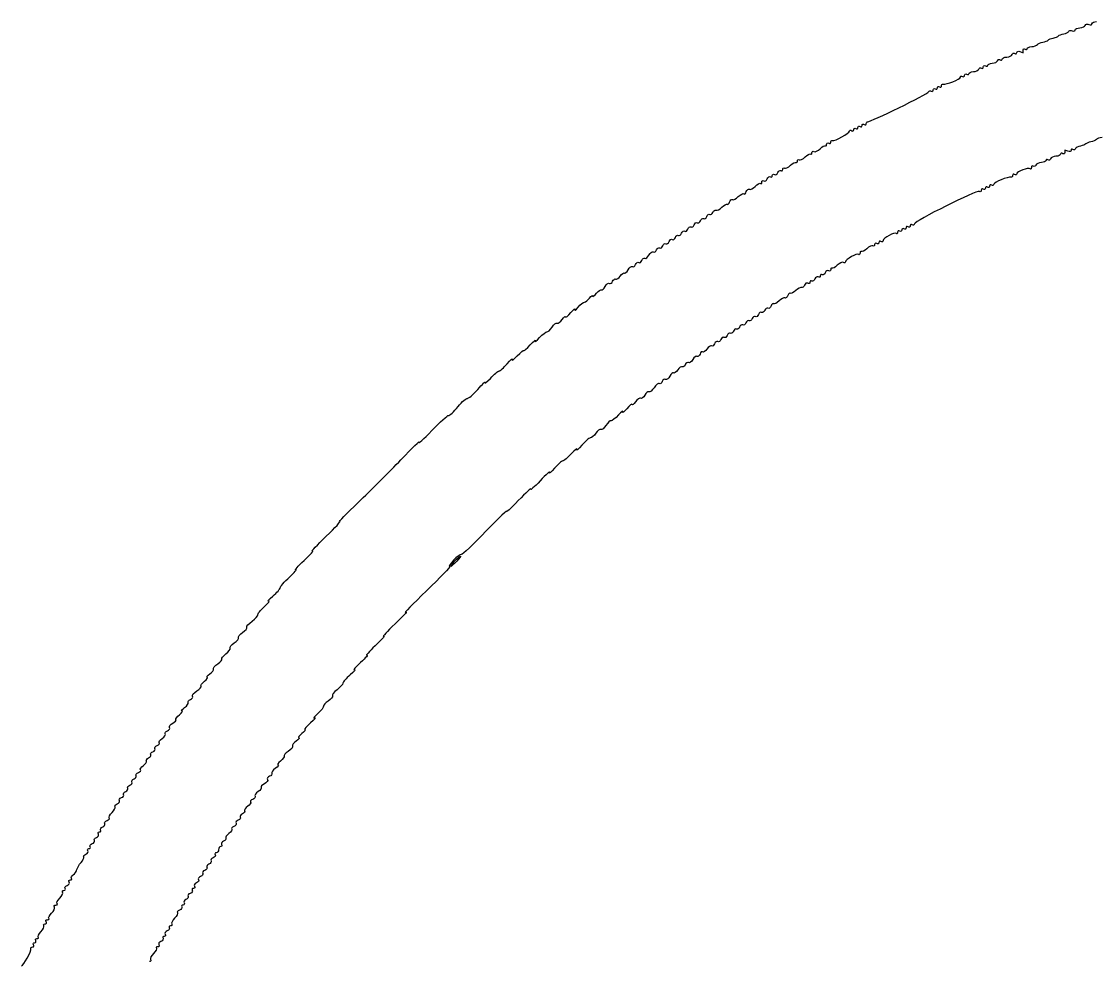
# Model space of a CAD drawing. Extents: x 13 to 550, y 14 to 551.
# Drawn here: x 43.9 to 189.1, y 407.7 to 534.5 of the extents above; entities that cross this region are included whole.
import ezdxf

# ---------------------------------------------------------------- set-up
doc = ezdxf.new("R2010")
doc.units = 0
doc.layers.get('0').update_dxf_attribs({"linetype": 'CONTINUOUS'})

msp = doc.modelspace()

# ---------------------------------------------------------------- linework, layer by layer
at = {"color": 7}
for p, q in [((178.787778, 530.397616), (179.211111, 530.235166)), ((179.211111, 530.235166), (179.211111, 530.56424)), ((185.278889, 516.929051), (184.855556, 517.091501)), ((184.855556, 517.091501), (184.855556, 516.762427)), ((102.446667, 461.574444), (102.446667, 461.574444))]:
    msp.add_line(p, q, dxfattribs=at)
for points in [[(188.524444, 534.156415), (188.524444, 534.295212), (188.808315, 534.430156), (189.155265, 534.45629)], [(184.714444, 532.790852), (185.024889, 532.843878), (185.318843, 532.995494), (185.367679, 533.127777)], [(185.367679, 533.127777), (185.416512, 533.26006), (185.638762, 533.298338), (185.861568, 533.212839)], [(185.861568, 533.212839), (186.084371, 533.127342), (186.266667, 533.170951), (186.266667, 533.309748)], [(186.266667, 533.309748), (186.266667, 533.448545), (186.550537, 533.58349), (186.897487, 533.609623)], [(186.897487, 533.609623), (187.244437, 533.635757), (187.570144, 533.782651), (187.621277, 533.93605)], [(187.621277, 533.93605), (187.67241, 534.089449), (187.89654, 534.145005), (188.119345, 534.059505)], [(188.119345, 534.059505), (188.342149, 533.974009), (188.524444, 534.017618), (188.524444, 534.156415)], [(181.161272, 531.339752), (181.252851, 531.463944), (181.581778, 531.61), (181.892222, 531.664319)], [(181.892222, 531.664319), (182.202667, 531.718639), (182.520167, 531.845639), (182.597778, 531.946541)], [(182.597778, 531.946541), (182.675389, 532.047444), (182.992889, 532.174444), (183.303333, 532.228764)], [(183.303333, 532.228764), (183.613778, 532.283083), (183.931278, 532.410083), (184.008889, 532.510986)], [(184.008889, 532.510986), (184.0865, 532.611889), (184.404, 532.737828), (184.714444, 532.790852)], [(177.019709, 529.658512), (177.366659, 529.684646), (177.695008, 529.839465), (177.749369, 530.002552)], [(177.749369, 530.002552), (177.803731, 530.165637), (177.964363, 530.227286), (178.106327, 530.139546)], [(178.106327, 530.139546), (178.24829, 530.051809), (178.364444, 530.110531), (178.364444, 530.270043)], [(178.364444, 530.270043), (178.364444, 530.429555), (178.554944, 530.486961), (178.787778, 530.397616)], [(179.211111, 530.56424), (179.211111, 530.745229), (179.338111, 530.814822), (179.493333, 530.718889)], [(179.493333, 530.718889), (179.648556, 530.622956), (179.775556, 530.651934), (179.775556, 530.783286)], [(179.775556, 530.783286), (179.775556, 530.914638), (180.049878, 531.04277), (180.385161, 531.068026)], [(180.385161, 531.068026), (180.720447, 531.093285), (181.069697, 531.215558), (181.161272, 531.339752)], [(173.848889, 528.32), (173.848889, 528.493544), (173.975889, 528.557044), (174.131111, 528.461111)], [(174.131111, 528.461111), (174.286333, 528.365178), (174.413333, 528.394157), (174.413333, 528.525509)], [(174.413333, 528.525509), (174.413333, 528.65686), (174.697204, 528.785712), (175.044154, 528.811846)], [(175.044154, 528.811846), (175.391104, 528.837979), (175.719452, 528.992798), (175.773814, 529.155886)], [(175.773814, 529.155886), (175.828175, 529.318971), (175.988808, 529.380619), (176.130771, 529.292879)], [(176.130771, 529.292879), (176.272735, 529.205142), (176.388889, 529.240823), (176.388889, 529.372175)], [(176.388889, 529.372175), (176.388889, 529.503527), (176.672759, 529.632378), (177.019709, 529.658512)], [(170.744444, 526.947432), (170.744444, 527.099776), (170.871444, 527.145933), (171.026667, 527.05)], [(171.026667, 527.05), (171.181889, 526.954067), (171.308889, 527.017567), (171.308889, 527.191111)], [(171.308889, 527.191111), (171.308889, 527.364655), (171.435889, 527.428155), (171.591111, 527.332222)], [(171.591111, 527.332222), (171.746333, 527.236289), (171.873333, 527.265268), (171.873333, 527.39662)], [(171.873333, 527.39662), (171.873333, 527.527972), (172.157204, 527.656823), (172.504154, 527.682957)], [(172.504154, 527.682957), (172.851104, 527.70909), (173.179452, 527.863909), (173.233814, 528.026997)], [(173.233814, 528.026997), (173.288175, 528.190082), (173.448808, 528.25173), (173.590771, 528.16399)], [(173.590771, 528.16399), (173.732735, 528.076253), (173.848889, 528.146456), (173.848889, 528.32)], [(167.64, 525.497778), (167.64, 525.671322), (167.767, 525.734822), (167.922222, 525.638889)], [(167.922222, 525.638889), (168.077444, 525.542956), (168.204444, 525.59896), (168.204444, 525.763343)], [(168.204444, 525.763343), (168.204444, 525.927726), (168.299694, 526.03619), (168.416111, 526.004369)], [(168.416111, 526.004369), (168.821537, 525.893561), (170.744444, 526.672409), (170.744444, 526.947432)], [(158.256111, 520.929791), (158.574517, 520.850916), (166.355412, 524.679139), (166.46466, 524.968419)], [(166.46466, 524.968419), (166.516725, 525.106279), (166.675475, 525.147286), (166.817438, 525.059546)], [(166.817438, 525.059546), (166.959401, 524.971809), (167.075556, 525.042011), (167.075556, 525.215556)], [(167.075556, 525.215556), (167.075556, 525.3891), (167.202556, 525.4526), (167.357778, 525.356667)], [(167.357778, 525.356667), (167.513, 525.260734), (167.64, 525.324234), (167.64, 525.497778)], [(155.786667, 519.651945), (155.786667, 519.781031), (155.913667, 519.808155), (156.068889, 519.712222)], [(156.068889, 519.712222), (156.224111, 519.616289), (156.351111, 519.679789), (156.351111, 519.853333)], [(156.351111, 519.853333), (156.351111, 520.026877), (156.478111, 520.090377), (156.633333, 519.994444)], [(156.633333, 519.994444), (156.788556, 519.898511), (156.915556, 519.962011), (156.915556, 520.135556)], [(156.915556, 520.135556), (156.915556, 520.3091), (157.042556, 520.3726), (157.197778, 520.276667)], [(157.197778, 520.276667), (157.353, 520.180734), (157.48, 520.244234), (157.48, 520.417778)], [(157.48, 520.417778), (157.48, 520.591322), (157.607, 520.654822), (157.762222, 520.558889)], [(157.762222, 520.558889), (157.917444, 520.462956), (158.044444, 520.51896), (158.044444, 520.683343)], [(158.044444, 520.683343), (158.044444, 520.847726), (158.139694, 520.958628), (158.256111, 520.929791)], [(153.246667, 518.143343), (153.246667, 518.307726), (153.348789, 518.410472), (153.473604, 518.371667)], [(153.473604, 518.371667), (153.798278, 518.270724), (155.786667, 519.371298), (155.786667, 519.651945)], [(189.114283, 518.526914), (189.022705, 518.402722), (188.693778, 518.256667), (188.383333, 518.202347)], [(189.890394, 518.798641), (189.555109, 518.773382), (189.205859, 518.651109), (189.114283, 518.526914)], [(150.706667, 516.718508), (150.706667, 516.908762), (150.829035, 516.988795), (150.978596, 516.896361)], [(150.978596, 516.896361), (151.128154, 516.803928), (151.498571, 516.976349), (151.801743, 517.27952)], [(151.801743, 517.27952), (152.104914, 517.582692), (152.427045, 517.756656), (152.517594, 517.666111)], [(152.517594, 517.666111), (152.608139, 517.575566), (152.682222, 517.657136), (152.682222, 517.847397)], [(152.682222, 517.847397), (152.682222, 518.037651), (152.809222, 518.114822), (152.964444, 518.018889)], [(152.964444, 518.018889), (153.119667, 517.922956), (153.246667, 517.97896), (153.246667, 518.143343)], [(185.702222, 517.056624), (185.702222, 516.897112), (185.511722, 516.839705), (185.278889, 516.929051)], [(185.96034, 517.187121), (185.818376, 517.274858), (185.702222, 517.216136), (185.702222, 517.056624)], [(186.313118, 517.285724), (186.261053, 517.143752), (186.102303, 517.099381), (185.96034, 517.187121)], [(186.972222, 517.64026), (186.661778, 517.587233), (186.365182, 517.427693), (186.313118, 517.285724)], [(187.677778, 517.920125), (187.600167, 517.819222), (187.282667, 517.693283), (186.972222, 517.64026)], [(188.383333, 518.202347), (188.072889, 518.148028), (187.755389, 518.021028), (187.677778, 517.920125)], [(147.811662, 515.048319), (148.129089, 515.344049), (148.465822, 515.508991), (148.559957, 515.414858)], [(148.559957, 515.414858), (148.654093, 515.320723), (148.731111, 515.399364), (148.731111, 515.589619)], [(148.731111, 515.589619), (148.731111, 515.779873), (148.838878, 515.868931), (148.970594, 515.787527)], [(148.970594, 515.787527), (149.102307, 515.706123), (149.469788, 515.881479), (149.787218, 516.177208)], [(149.787218, 516.177208), (150.104644, 516.472938), (150.441378, 516.63788), (150.535513, 516.543747)], [(150.535513, 516.543747), (150.629648, 516.449612), (150.706667, 516.528253), (150.706667, 516.718508)], [(182.315556, 515.696714), (182.315556, 515.565362), (182.031685, 515.43651), (181.684735, 515.410377)], [(182.573673, 515.77601), (182.43171, 515.863747), (182.315556, 515.828066), (182.315556, 515.696714)], [(182.930631, 515.913003), (182.876269, 515.749918), (182.715637, 515.68827), (182.573673, 515.77601)], [(183.660291, 516.257043), (183.313341, 516.23091), (182.984992, 516.076091), (182.930631, 515.913003)], [(184.291111, 516.54338), (184.291111, 516.412028), (184.007241, 516.283177), (183.660291, 516.257043)], [(184.573333, 516.607778), (184.418111, 516.703711), (184.291111, 516.674732), (184.291111, 516.54338)], [(184.855556, 516.762427), (184.855556, 516.581438), (184.728556, 516.511845), (184.573333, 516.607778)], [(145.628659, 513.784322), (145.784979, 513.687715), (145.988786, 513.806477), (146.081567, 514.048268)], [(146.081567, 514.048268), (146.174344, 514.29005), (146.36395, 514.417604), (146.502905, 514.331723)], [(146.502905, 514.331723), (146.641862, 514.245843), (146.755556, 514.317567), (146.755556, 514.491111)], [(146.755556, 514.491111), (146.755556, 514.664655), (146.863322, 514.740042), (146.995038, 514.658638)], [(146.995038, 514.658638), (147.126751, 514.577234), (147.494233, 514.75259), (147.811662, 515.048319)], [(180.174897, 514.562141), (179.938824, 514.798211), (178.364444, 514.207108), (178.364444, 513.882403)], [(180.34, 514.742952), (180.34, 514.552698), (180.265702, 514.471333), (180.174897, 514.562141)], [(180.598118, 514.929343), (180.456154, 515.01708), (180.34, 514.933209), (180.34, 514.742952)], [(180.955075, 515.066336), (180.900713, 514.903252), (180.740081, 514.841603), (180.598118, 514.929343)], [(181.684735, 515.410377), (181.337785, 515.384243), (181.009437, 515.229424), (180.955075, 515.066336)], [(143.052854, 512.19952), (143.356025, 512.502692), (143.678156, 512.676656), (143.768705, 512.586111)], [(143.768705, 512.586111), (143.85925, 512.495566), (143.933333, 512.577136), (143.933333, 512.767397)], [(143.933333, 512.767397), (143.933333, 512.957651), (144.061231, 513.034266), (144.217548, 512.937656)], [(144.217548, 512.937656), (144.373868, 512.841048), (144.577675, 512.95981), (144.670455, 513.201601)], [(144.670455, 513.201601), (144.763233, 513.443384), (144.952839, 513.570937), (145.091793, 513.485057)], [(145.091793, 513.485057), (145.230751, 513.399176), (145.344444, 513.4709), (145.344444, 513.644444)], [(145.344444, 513.644444), (145.344444, 513.817989), (145.472342, 513.880933), (145.628659, 513.784322)], [(177.588333, 513.420075), (177.182907, 513.530884), (175.26, 512.752035), (175.26, 512.477012)], [(177.8, 513.661101), (177.8, 513.496718), (177.70475, 513.388254), (177.588333, 513.420075)], [(178.082222, 513.785556), (177.927, 513.881489), (177.8, 513.825484), (177.8, 513.661101)], [(178.364444, 513.882403), (178.364444, 513.733203), (178.237444, 513.689623), (178.082222, 513.785556)], [(140.756107, 510.814986), (141.073533, 511.110715), (141.407278, 511.278649), (141.497758, 511.188166)], [(141.497758, 511.188166), (141.588239, 511.097685), (141.742067, 511.231605), (141.839597, 511.485763)], [(141.839597, 511.485763), (141.937125, 511.739921), (142.125982, 511.880465), (142.259279, 511.798085)], [(142.259279, 511.798085), (142.392575, 511.715704), (142.749682, 511.896349), (143.052854, 512.19952)], [(173.320702, 511.505369), (172.987312, 511.711417), (164.535556, 507.504847), (164.535556, 507.132867)], [(173.566667, 511.668889), (173.566667, 511.495345), (173.455982, 511.421761), (173.320702, 511.505369)], [(173.848889, 511.81), (173.693667, 511.905933), (173.566667, 511.842433), (173.566667, 511.668889)], [(174.131111, 511.951111), (174.131111, 511.777567), (174.004111, 511.714067), (173.848889, 511.81)], [(174.413333, 512.092222), (174.258111, 512.188155), (174.131111, 512.124655), (174.131111, 511.951111)], [(174.695556, 512.233333), (174.695556, 512.059789), (174.568556, 511.996289), (174.413333, 512.092222)], [(174.977778, 512.374444), (174.822556, 512.470377), (174.695556, 512.406877), (174.695556, 512.233333)], [(175.26, 512.477012), (175.26, 512.324669), (175.133, 512.278511), (174.977778, 512.374444)], [(138.537298, 509.377298), (138.84047, 509.68047), (139.159612, 509.857426), (139.246506, 509.770532)], [(139.246506, 509.770532), (139.333399, 509.683639), (139.484289, 509.820494), (139.581819, 510.074652)], [(139.581819, 510.074652), (139.679347, 510.32881), (139.853605, 510.47838), (139.969054, 510.407028)], [(139.969054, 510.407028), (140.084505, 510.335677), (140.438677, 510.519257), (140.756107, 510.814986)], [(136.486011, 508.121601), (136.578789, 508.363384), (136.769289, 508.490384), (136.909344, 508.403823)], [(136.909344, 508.403823), (137.049397, 508.317266), (137.239897, 508.444266), (137.332678, 508.686046)], [(137.332678, 508.686046), (137.425455, 508.927828), (137.610427, 509.058243), (137.743723, 508.975862)], [(137.743723, 508.975862), (137.877019, 508.893482), (138.234126, 509.074126), (138.537298, 509.377298)], [(133.946011, 506.428268), (134.038789, 506.67005), (134.229289, 506.79705), (134.369344, 506.71049)], [(134.369344, 506.71049), (134.509397, 506.623932), (134.699897, 506.750932), (134.792678, 506.992712)], [(134.792678, 506.992712), (134.885455, 507.234495), (135.075955, 507.361495), (135.216011, 507.274934)], [(135.216011, 507.274934), (135.356064, 507.188377), (135.546564, 507.315377), (135.639344, 507.557157)], [(135.639344, 507.557157), (135.732122, 507.798939), (135.922622, 507.925939), (136.062678, 507.839379)], [(136.062678, 507.839379), (136.20273, 507.752821), (136.39323, 507.879821), (136.486011, 508.121601)], [(163.688889, 506.73), (163.533667, 506.825933), (163.406667, 506.762433), (163.406667, 506.588889)], [(163.971111, 506.871111), (163.971111, 506.697567), (163.844111, 506.634067), (163.688889, 506.73)], [(164.253333, 507.012222), (164.098111, 507.108155), (163.971111, 507.044655), (163.971111, 506.871111)], [(164.535556, 507.132867), (164.535556, 506.97058), (164.408556, 506.916289), (164.253333, 507.012222)], [(131.829344, 505.017157), (131.969397, 504.930599), (132.159897, 505.057599), (132.252678, 505.299379)], [(132.252678, 505.299379), (132.345455, 505.541161), (132.535955, 505.668161), (132.676011, 505.581601)], [(132.676011, 505.581601), (132.816064, 505.495044), (133.006564, 505.622044), (133.099344, 505.863823)], [(133.099344, 505.863823), (133.192122, 506.105606), (133.382622, 506.232606), (133.522678, 506.146046)], [(133.522678, 506.146046), (133.66273, 506.059488), (133.85323, 506.186488), (133.946011, 506.428268)], [(162.100887, 505.82504), (161.861528, 506.064399), (160.302222, 505.237883), (160.302222, 504.871651)], [(162.277778, 505.994063), (162.277778, 505.803809), (162.198177, 505.72775), (162.100887, 505.82504)], [(162.56, 506.165556), (162.404778, 506.261489), (162.277778, 506.184323), (162.277778, 505.994063)], [(162.842222, 506.306667), (162.842222, 506.133123), (162.715222, 506.069623), (162.56, 506.165556)], [(163.124444, 506.447778), (162.969222, 506.543711), (162.842222, 506.480211), (162.842222, 506.306667)], [(163.406667, 506.588889), (163.406667, 506.415345), (163.279667, 506.351845), (163.124444, 506.447778)], [(129.712678, 503.606046), (129.805455, 503.847828), (129.995955, 503.974828), (130.136011, 503.888268)], [(130.136011, 503.888268), (130.276064, 503.80171), (130.466564, 503.92871), (130.559344, 504.17049)], [(130.559344, 504.17049), (130.652122, 504.412273), (130.842622, 504.539273), (130.982678, 504.452712)], [(130.982678, 504.452712), (131.12273, 504.366155), (131.31323, 504.493155), (131.406011, 504.734934)], [(131.406011, 504.734934), (131.498789, 504.976717), (131.689289, 505.103717), (131.829344, 505.017157)], [(158.933851, 504.163584), (158.802138, 504.244988), (158.434656, 504.069632), (158.117227, 503.773903)], [(159.173333, 504.331111), (159.173333, 504.157567), (159.065567, 504.08218), (158.933851, 504.163584)], [(159.455556, 504.472222), (159.300333, 504.568155), (159.173333, 504.504655), (159.173333, 504.331111)], [(159.737778, 504.613333), (159.737778, 504.439789), (159.610778, 504.376289), (159.455556, 504.472222)], [(160.02, 504.754444), (159.864778, 504.850377), (159.737778, 504.786877), (159.737778, 504.613333)], [(160.302222, 504.871651), (160.302222, 504.711256), (160.175222, 504.658511), (160.02, 504.754444)], [(127.737122, 502.194934), (127.8299, 502.436717), (128.013133, 502.568207), (128.144301, 502.487142)], [(128.144301, 502.487142), (128.275469, 502.406073), (128.522535, 502.60086), (128.693333, 502.92)], [(128.693333, 502.92), (128.864131, 503.23914), (129.125401, 503.425147), (129.273932, 503.333351)], [(129.273932, 503.333351), (129.422463, 503.241553), (129.619897, 503.364266), (129.712678, 503.606046)], [(157.017065, 503.006637), (156.800056, 503.223649), (155.222222, 502.335052), (155.222222, 501.995829)], [(157.197778, 503.202222), (157.197778, 502.99526), (157.116458, 502.907246), (157.017065, 503.006637)], [(157.368931, 503.407364), (157.274796, 503.501499), (157.197778, 503.409184), (157.197778, 503.202222)], [(158.117227, 503.773903), (157.7998, 503.478173), (157.463067, 503.313232), (157.368931, 503.407364)], [(125.379669, 500.495144), (125.469588, 500.405228), (125.68682, 500.600091), (125.862405, 500.928177)], [(125.862405, 500.928177), (126.037992, 501.256263), (126.303179, 501.449591), (126.45171, 501.357796)], [(126.45171, 501.357796), (126.600241, 501.265997), (126.797675, 501.38871), (126.890455, 501.63049)], [(126.890455, 501.63049), (126.983233, 501.872273), (127.173733, 501.999273), (127.313789, 501.912712)], [(127.313789, 501.912712), (127.453842, 501.826155), (127.644342, 501.953155), (127.737122, 502.194934)], [(153.246667, 500.974826), (153.246667, 500.784571), (153.118769, 500.707956), (152.962452, 500.804567)], [(153.411295, 501.156111), (153.32075, 501.246656), (153.246667, 501.16508), (153.246667, 500.974826)], [(154.127146, 501.542702), (153.823975, 501.23953), (153.501844, 501.065566), (153.411295, 501.156111)], [(154.950293, 501.925861), (154.800735, 502.018294), (154.430318, 501.845874), (154.127146, 501.542702)], [(155.222222, 501.995829), (155.222222, 501.864912), (155.099853, 501.833428), (154.950293, 501.925861)], [(123.786011, 499.372712), (123.878789, 499.614495), (124.059704, 499.747419), (124.188039, 499.668103)], [(124.188039, 499.668103), (124.316377, 499.588784), (124.600211, 499.779208), (124.818781, 500.091261)], [(124.818781, 500.091261), (125.037353, 500.403314), (125.289753, 500.585063), (125.379669, 500.495144)], [(150.677095, 499.410499), (150.538138, 499.496379), (150.424444, 499.424655), (150.424444, 499.251111)], [(151.098433, 499.693954), (151.005656, 499.452172), (150.81605, 499.324619), (150.677095, 499.410499)], [(151.551341, 499.9579), (151.395021, 500.054507), (151.191214, 499.935746), (151.098433, 499.693954)], [(151.835556, 500.097778), (151.835556, 499.924234), (151.707658, 499.86129), (151.551341, 499.9579)], [(152.088207, 500.257166), (151.949249, 500.343046), (151.835556, 500.271322), (151.835556, 500.097778)], [(152.509545, 500.540621), (152.416767, 500.298839), (152.227161, 500.171285), (152.088207, 500.257166)], [(152.962452, 500.804567), (152.806132, 500.901174), (152.602325, 500.782412), (152.509545, 500.540621)], [(121.612132, 497.757444), (121.898142, 498.100093), (122.201127, 498.311466), (122.285433, 498.227161)], [(122.285433, 498.227161), (122.369735, 498.142855), (122.582376, 498.342313), (122.75796, 498.670399)], [(122.75796, 498.670399), (122.933547, 498.998486), (123.198735, 499.191813), (123.347266, 499.100018)], [(123.347266, 499.100018), (123.495796, 499.008219), (123.69323, 499.130932), (123.786011, 499.372712)], [(148.521671, 498.129458), (148.204245, 497.833729), (147.8705, 497.665796), (147.780019, 497.756279)], [(149.308724, 498.537416), (149.193273, 498.608768), (148.839101, 498.425188), (148.521671, 498.129458)], [(149.687322, 498.847288), (149.594545, 498.605505), (149.424173, 498.466065), (149.308724, 498.537416)], [(150.14023, 499.111233), (149.98391, 499.207841), (149.780103, 499.089079), (149.687322, 498.847288)], [(150.424444, 499.251111), (150.424444, 499.077567), (150.296547, 499.014623), (150.14023, 499.111233)], [(119.10809, 495.864444), (119.44786, 496.2525), (119.848774, 496.57), (119.999009, 496.57)], [(119.999009, 496.57), (120.149247, 496.57), (120.45243, 496.816524), (120.67275, 497.11783)], [(120.67275, 497.11783), (120.893072, 497.419136), (121.077558, 497.546136), (121.082723, 497.400052)], [(121.082723, 497.400052), (121.087888, 497.253968), (121.32612, 497.414784), (121.612132, 497.757444)], [(146.263893, 496.718347), (145.946467, 496.422618), (145.612722, 496.254684), (145.522242, 496.345168)], [(147.050946, 497.126305), (146.935495, 497.197657), (146.581323, 497.014077), (146.263893, 496.718347)], [(147.438181, 497.458681), (147.340653, 497.204523), (147.166395, 497.054954), (147.050946, 497.126305)], [(147.780019, 497.756279), (147.689539, 497.846759), (147.535711, 497.712839), (147.438181, 497.458681)], [(117.414593, 494.586686), (117.420181, 494.435731), (117.751614, 494.693222), (118.151123, 495.158889)], [(118.151123, 495.158889), (118.550631, 495.624556), (118.790387, 495.815056), (118.683916, 495.582222)], [(118.683916, 495.582222), (118.577445, 495.349389), (118.768323, 495.476389), (119.10809, 495.864444)], [(143.901767, 495.178399), (143.761714, 495.264956), (143.571214, 495.137956), (143.478433, 494.896177)], [(144.3251, 495.460621), (144.232322, 495.218839), (144.041822, 495.091839), (143.901767, 495.178399)], [(144.748433, 495.742843), (144.608381, 495.829401), (144.417881, 495.702401), (144.3251, 495.460621)], [(145.180403, 496.04757), (145.082875, 495.793412), (144.888489, 495.656283), (144.748433, 495.742843)], [(145.522242, 496.345168), (145.431761, 496.435648), (145.277933, 496.301728), (145.180403, 496.04757)], [(115.59553, 493.18269), (115.84828, 493.568434), (116.159494, 493.819507), (116.287115, 493.740632)], [(116.287115, 493.740632), (116.414739, 493.661756), (116.718348, 493.881608), (116.961801, 494.229187)], [(116.961801, 494.229187), (117.205255, 494.576766), (117.409011, 494.737638), (117.414593, 494.586686)], [(141.7851, 493.767288), (141.692322, 493.525505), (141.501822, 493.398505), (141.361767, 493.485066)], [(142.208433, 494.04951), (142.068381, 494.136068), (141.877881, 494.009068), (141.7851, 493.767288)], [(142.631767, 494.331732), (142.538989, 494.08995), (142.348489, 493.96295), (142.208433, 494.04951)], [(143.0551, 494.613954), (142.915047, 494.700512), (142.724547, 494.573512), (142.631767, 494.331732)], [(143.478433, 494.896177), (143.385656, 494.654394), (143.195156, 494.527394), (143.0551, 494.613954)], [(113.904519, 491.772222), (114.332938, 492.237889), (114.785281, 492.58794), (114.909724, 492.550114)], [(114.909724, 492.550114), (115.03417, 492.512288), (115.342783, 492.796946), (115.59553, 493.18269)], [(139.668433, 492.356177), (139.528381, 492.442734), (139.337881, 492.315734), (139.2451, 492.073954)], [(140.091767, 492.638399), (139.998989, 492.396616), (139.808489, 492.269616), (139.668433, 492.356177)], [(140.5151, 492.920621), (140.375047, 493.007179), (140.184547, 492.880179), (140.091767, 492.638399)], [(140.938433, 493.202843), (140.845656, 492.961061), (140.655156, 492.834061), (140.5151, 492.920621)], [(141.361767, 493.485066), (141.221714, 493.571623), (141.031214, 493.444623), (140.938433, 493.202843)], [(111.77147, 490.012787), (111.777791, 489.89392), (112.175521, 490.241167), (112.655344, 490.784444)], [(112.655344, 490.784444), (113.135167, 491.327722), (113.437261, 491.581722), (113.326664, 491.348889)], [(113.326664, 491.348889), (113.216063, 491.116056), (113.4761, 491.306556), (113.904519, 491.772222)], [(137.551767, 490.945066), (137.458989, 490.703283), (137.278073, 490.570359), (137.149738, 490.649675)], [(137.9751, 491.227288), (137.835047, 491.313845), (137.644547, 491.186845), (137.551767, 490.945066)], [(138.398433, 491.50951), (138.305656, 491.267727), (138.115156, 491.140727), (137.9751, 491.227288)], [(138.821767, 491.791732), (138.681714, 491.87829), (138.491214, 491.75129), (138.398433, 491.50951)], [(139.2451, 492.073954), (139.152322, 491.832172), (138.961822, 491.705172), (138.821767, 491.791732)], [(110.207524, 488.808889), (110.103635, 488.576056), (110.410442, 488.800309), (110.889316, 489.307231)], [(110.889316, 489.307231), (111.368194, 489.81415), (111.765162, 490.13165), (111.77147, 490.012787)], [(135.169032, 489.241747), (135.037864, 489.322816), (134.790798, 489.128029), (134.62, 488.808889)], [(135.584847, 489.556459), (135.48732, 489.302301), (135.300201, 489.160682), (135.169032, 489.241747)], [(135.941884, 489.838856), (135.843044, 489.937696), (135.682378, 489.810617), (135.584847, 489.556459)], [(136.518997, 490.226517), (136.300424, 489.914463), (136.040726, 489.740016), (135.941884, 489.838856)], [(137.149738, 490.649675), (137.021401, 490.728993), (136.737567, 490.53857), (136.518997, 490.226517)], [(108.452638, 487.256667), (108.586507, 487.256667), (109.078624, 487.701167), (109.546226, 488.244444)], [(109.546226, 488.244444), (110.013829, 488.787722), (110.311413, 489.041722), (110.207524, 488.808889)], [(133.198627, 487.827453), (133.07029, 487.906771), (132.786456, 487.716347), (132.567886, 487.404294)], [(133.600656, 488.122843), (133.507878, 487.881061), (133.326962, 487.748137), (133.198627, 487.827453)], [(134.039401, 488.395538), (133.89087, 488.487336), (133.693436, 488.364623), (133.600656, 488.122843)], [(134.62, 488.808889), (134.449202, 488.489749), (134.187932, 488.303742), (134.039401, 488.395538)], [(107.279491, 486.268889), (107.790852, 486.812167), (108.318768, 487.256667), (108.452638, 487.256667)], [(131.524262, 486.567378), (131.348675, 486.239292), (131.083487, 486.045964), (130.934957, 486.13776)], [(132.006998, 487.000412), (131.917079, 487.090328), (131.699847, 486.895465), (131.524262, 486.567378)], [(132.567886, 487.404294), (132.349313, 487.092241), (132.096914, 486.910493), (132.006998, 487.000412)], [(105.558725, 484.785204), (106.209852, 485.523619), (106.654202, 485.937278), (106.54617, 485.704444)], [(106.54617, 485.704444), (106.438136, 485.471611), (106.768132, 485.725611), (107.279491, 486.268889)], [(129.380417, 485.010305), (129.123784, 484.618637), (128.807077, 484.364146), (128.676623, 484.444771)], [(130.087271, 485.573948), (129.955132, 485.655614), (129.637048, 485.401976), (129.380417, 485.010305)], [(130.496211, 485.865066), (130.403433, 485.623283), (130.219408, 485.492281), (130.087271, 485.573948)], [(130.934957, 486.13776), (130.786426, 486.229558), (130.588992, 486.106845), (130.496211, 485.865066)], [(102.9076, 482.449178), (103.483644, 483.138311), (104.049429, 483.643754), (104.164903, 483.572388)], [(104.164903, 483.572388), (104.280377, 483.50102), (104.907596, 484.046787), (105.558725, 484.785204)], [(127.569595, 483.584594), (127.432782, 483.669151), (127.121652, 483.453948), (126.878199, 483.106369)], [(128.128889, 484.011111), (127.958091, 483.691971), (127.706408, 483.500041), (127.569595, 483.584594)], [(128.676623, 484.444771), (128.546169, 484.525399), (128.299687, 484.330251), (128.128889, 484.011111)], [(101.634933, 481.263108), (101.758857, 481.226314), (102.33156, 481.760047), (102.9076, 482.449178)], [(125.688877, 482.176667), (125.289369, 481.711), (125.050183, 481.5205), (125.157351, 481.753333)], [(126.425407, 482.748869), (126.419819, 482.899824), (126.088386, 482.642333), (125.688877, 482.176667)], [(126.878199, 483.106369), (126.634745, 482.75879), (126.430989, 482.597917), (126.425407, 482.748869)], [(99.355269, 479.213333), (100.485157, 480.3775), (101.511007, 481.299898), (101.634933, 481.263108)], [(123.568054, 480.552108), (123.443608, 480.589934), (123.134995, 480.305277), (122.882248, 479.919532)], [(124.573259, 481.33), (124.14484, 480.864333), (123.692497, 480.514282), (123.568054, 480.552108)], [(125.157351, 481.753333), (125.26452, 481.986167), (125.001678, 481.795667), (124.573259, 481.33)], [(97.650966, 477.661111), (97.458443, 477.350667), (98.225379, 478.049167), (99.355269, 479.213333)], [(122.190662, 479.36159), (122.063039, 479.440466), (121.756986, 479.217124), (121.510541, 478.865277)], [(122.882248, 479.919532), (122.629498, 479.533788), (122.318283, 479.282715), (122.190662, 479.36159)], [(95.193118, 475.283499), (96.737461, 476.901629), (97.843492, 477.971556), (97.650966, 477.661111)], [(120.765435, 478.225556), (120.60207, 478.225556), (120.085821, 477.781056), (119.618218, 477.237778)], [(121.510541, 478.865277), (121.264099, 478.513431), (120.928802, 478.225556), (120.765435, 478.225556)], [(118.956921, 476.673333), (119.060809, 476.906167), (118.727423, 476.652167), (118.216065, 476.108889)], [(119.618218, 477.237778), (119.150615, 476.6945), (118.853032, 476.4405), (118.956921, 476.673333)], [(89.443168, 469.546361), (91.0613, 471.083654), (93.648778, 473.665367), (95.193118, 475.283499)], [(117.042918, 475.121111), (116.909048, 475.121111), (116.416932, 474.676611), (115.949329, 474.133333)], [(118.216065, 476.108889), (117.704703, 475.565611), (117.176787, 475.121111), (117.042918, 475.121111)], [(115.282543, 473.568889), (115.383412, 473.801722), (114.804317, 473.293722), (113.995663, 472.44)], [(115.949329, 474.133333), (115.481727, 473.590056), (115.181671, 473.336056), (115.282543, 473.568889)], [(113.995663, 472.44), (113.187012, 471.586278), (112.616477, 471.078278), (112.727813, 471.311111)], [(112.727813, 471.311111), (112.83915, 471.543944), (112.078369, 470.845444), (111.037192, 469.758889)], [(86.924444, 466.932278), (86.691611, 466.83273), (87.825038, 468.009066), (89.443168, 469.546361)], [(111.037192, 469.758889), (109.996012, 468.672333), (109.302796, 468.037333), (109.496708, 468.347778)], [(109.496708, 468.347778), (109.690622, 468.658222), (108.441386, 467.451722), (106.720629, 465.666667)], [(85.09, 464.942408), (86.331778, 466.136383), (87.157278, 467.031826), (86.924444, 466.932278)], [(83.255556, 462.967629), (83.022722, 462.85978), (83.848222, 463.74843), (85.09, 464.942408)], [(106.720629, 465.666667), (104.999872, 463.881611), (103.479295, 462.446858), (103.341565, 462.478326)], [(82.126667, 461.693441), (82.980389, 462.502095), (83.488389, 463.07548), (83.255556, 462.967629)], [(102.292774, 461.702215), (101.853667, 461.243886), (101.613408, 460.864672), (101.758866, 460.859522)], [(103.341565, 462.478326), (103.203838, 462.509794), (102.731883, 462.160544), (102.292774, 461.702215)], [(102.446667, 461.574444), (102.811227, 461.9625), (103.173002, 462.28), (103.250613, 462.28)], [(103.250613, 462.28), (103.328224, 462.28), (103.093449, 461.9625), (102.728889, 461.574444)], [(80.151111, 459.447293), (80.849611, 460.09586), (81.230611, 460.535751), (80.997778, 460.424832)], [(80.997778, 460.424832), (80.764944, 460.313913), (81.272944, 460.884789), (82.126667, 461.693441)], [(101.758866, 460.859522), (101.904323, 460.854357), (100.499333, 459.378756), (98.636667, 457.580379)], [(101.924942, 460.868889), (101.847331, 460.868889), (102.082106, 461.186389), (102.446667, 461.574444)], [(102.728889, 461.574444), (102.364328, 461.186389), (102.002553, 460.868889), (101.924942, 460.868889)], [(78.881111, 457.996022), (78.881111, 458.145656), (79.452611, 458.798727), (80.151111, 459.447293)], [(77.893333, 456.873774), (78.436611, 457.341376), (78.881111, 457.84639), (78.881111, 457.996022)], [(98.636667, 457.580379), (96.774, 455.782003), (95.504, 454.469785), (95.814444, 454.664343)], [(76.764444, 455.469868), (77.307722, 455.982191), (77.561722, 456.316365), (77.328889, 456.212476)], [(77.328889, 456.212476), (77.096056, 456.108587), (77.350056, 456.406171), (77.893333, 456.873774)], [(75.844962, 454.323741), (75.807401, 454.441789), (76.221167, 454.957544), (76.764444, 455.469868)], [(95.814444, 454.664343), (96.124889, 454.858899), (95.489889, 454.16621), (94.403333, 453.12503)], [(74.38563, 452.651963), (74.309168, 452.775681), (74.621604, 453.154153), (75.079933, 453.493008)], [(75.079933, 453.493008), (75.538262, 453.831867), (75.882525, 454.205696), (75.844962, 454.323741)], [(94.403333, 453.12503), (93.316778, 452.083853), (92.618278, 451.323072), (92.851111, 451.434409)], [(73.248083, 451.254862), (73.166859, 451.386284), (73.420859, 451.703784), (73.812527, 451.960417)], [(73.812527, 451.960417), (74.204198, 452.217048), (74.462092, 452.528243), (74.38563, 452.651963)], [(92.851111, 451.434409), (93.083944, 451.545746), (92.575944, 450.975211), (91.722222, 450.166559)], [(72.112889, 449.85395), (72.035134, 449.979765), (72.29197, 450.292673), (72.683638, 450.549306)], [(72.683638, 450.549306), (73.075309, 450.805937), (73.329309, 451.123437), (73.248083, 451.254862)], [(91.722222, 450.166559), (90.8685, 449.357905), (90.3605, 448.782821), (90.593333, 448.888592)], [(71.012947, 448.370017), (70.927132, 448.455833), (71.171322, 448.773352), (71.555593, 449.075621)], [(71.555593, 449.075621), (71.939864, 449.377889), (72.190647, 449.728136), (72.112889, 449.85395)], [(90.593333, 448.888592), (90.826167, 448.994366), (90.445167, 448.549649), (89.746667, 447.900338)], [(69.857146, 447.02844), (69.77827, 447.156061), (70.041163, 447.47502), (70.441354, 447.737236)], [(70.441354, 447.737236), (70.841545, 447.999451), (71.09876, 448.284202), (71.012947, 448.370017)], [(89.746667, 447.900338), (89.048167, 447.251023), (88.667167, 446.802513), (88.9, 446.903647)], [(68.662556, 445.372312), (69.005207, 445.658325), (69.162047, 445.896557), (69.011092, 445.901722)], [(69.011092, 445.901722), (68.860139, 445.906886), (69.020998, 446.110301), (69.368591, 446.353754)], [(69.368591, 446.353754), (69.71617, 446.597207), (69.936021, 446.900816), (69.857146, 447.02844)], [(88.335556, 446.237337), (87.792278, 445.769735), (87.347778, 445.262542), (87.347778, 445.110246)], [(88.9, 446.903647), (89.132833, 447.004779), (88.878833, 446.70494), (88.335556, 446.237337)], [(67.619132, 444.068347), (68.019323, 444.330562), (68.277633, 444.614218), (68.193155, 444.698696)], [(68.193155, 444.698696), (68.108678, 444.783176), (68.319907, 445.086303), (68.662556, 445.372312)], [(87.347778, 445.110246), (87.347778, 444.957951), (86.997317, 444.557672), (86.568977, 444.220741)], [(66.469675, 442.514183), (66.390359, 442.642518), (66.523283, 442.823433), (66.765066, 442.916211)], [(66.765066, 442.916211), (67.006845, 443.008992), (67.134207, 443.198908), (67.048089, 443.338246)], [(67.048089, 443.338246), (66.961972, 443.477588), (67.218941, 443.806131), (67.619132, 444.068347)], [(85.931556, 443.379383), (86.009311, 443.253568), (85.757323, 442.943835), (85.371579, 442.691085)], [(86.568977, 444.220741), (86.140637, 443.883807), (85.853798, 443.505198), (85.931556, 443.379383)], [(65.275889, 440.856757), (65.618541, 441.142769), (65.77538, 441.381001), (65.624425, 441.386166)], [(65.624425, 441.386166), (65.473473, 441.391331), (65.634331, 441.594745), (65.981924, 441.838199)], [(65.981924, 441.838199), (66.329504, 442.081652), (66.548993, 442.385845), (66.469675, 442.514183)], [(84.739003, 442.00528), (84.776829, 441.880837), (84.426778, 441.428494), (83.961111, 441.000075)], [(85.371579, 442.691085), (84.985835, 442.438338), (84.701177, 442.129726), (84.739003, 442.00528)], [(64.362934, 439.710929), (64.69102, 439.886513), (64.890478, 440.099154), (64.806172, 440.183456)], [(64.806172, 440.183456), (64.721867, 440.267762), (64.93324, 440.570747), (65.275889, 440.856757)], [(83.537778, 440.422219), (83.770611, 440.532816), (83.516611, 440.230723), (82.973333, 439.7509)], [(83.961111, 441.000075), (83.495444, 440.571656), (83.304944, 440.311619), (83.537778, 440.422219)], [(63.36523, 438.28085), (63.285915, 438.409184), (63.418839, 438.5901), (63.660621, 438.682878)], [(63.660621, 438.682878), (63.902401, 438.775658), (64.025114, 438.973093), (63.933316, 439.121623)], [(63.933316, 439.121623), (63.84152, 439.270154), (64.034848, 439.535341), (64.362934, 439.710929)], [(82.228487, 438.867025), (82.362102, 438.860703), (82.171602, 438.60578), (81.805153, 438.300501)], [(82.973333, 439.7509), (82.430056, 439.271077), (82.094874, 438.873333), (82.228487, 438.867025)], [(62.272014, 436.715958), (62.526172, 436.813489), (62.653251, 436.974155), (62.554412, 437.072995)], [(62.554412, 437.072995), (62.455572, 437.171838), (62.630019, 437.431536), (62.942072, 437.650108)], [(62.942072, 437.650108), (63.254125, 437.868678), (63.444549, 438.152512), (63.36523, 438.28085)], [(81.055853, 437.284024), (80.708274, 437.04057), (80.488423, 436.736961), (80.567299, 436.609338)], [(81.413353, 437.736056), (81.564305, 437.730892), (81.403447, 437.527477), (81.055853, 437.284024)], [(81.805153, 438.300501), (81.438708, 437.995221), (81.262398, 437.741221), (81.413353, 437.736056)], [(61.402843, 435.437322), (61.316283, 435.577378), (61.443283, 435.767878), (61.685066, 435.860656)], [(61.685066, 435.860656), (61.926845, 435.953436), (62.053845, 436.143936), (61.967288, 436.283989)], [(61.967288, 436.283989), (61.880727, 436.424045), (62.017856, 436.618431), (62.272014, 436.715958)], [(79.98309, 435.900542), (79.582899, 435.638327), (79.324589, 435.354671), (79.409067, 435.270193)], [(80.567299, 436.609338), (80.646174, 436.481717), (80.383281, 436.162758), (79.98309, 435.900542)], [(60.402072, 433.981219), (60.714125, 434.199789), (60.904549, 434.483623), (60.82523, 434.611961)], [(60.82523, 434.611961), (60.745915, 434.740296), (60.878839, 434.921211), (61.120621, 435.013989)], [(61.120621, 435.013989), (61.362401, 435.10677), (61.489401, 435.29727), (61.402843, 435.437322)], [(78.939667, 434.596577), (78.597015, 434.310564), (78.440176, 434.072332), (78.591131, 434.067167)], [(79.409067, 435.270193), (79.493545, 435.185713), (79.282315, 434.882586), (78.939667, 434.596577)], [(59.427288, 432.6151), (59.340727, 432.755156), (59.477856, 432.949542), (59.732014, 433.047069)], [(59.732014, 433.047069), (59.986172, 433.1446), (60.113251, 433.305266), (60.014412, 433.404106)], [(60.014412, 433.404106), (59.915572, 433.502949), (60.090019, 433.762647), (60.402072, 433.981219)], [(77.745881, 432.93915), (77.825196, 432.810816), (77.692273, 432.6299), (77.45049, 432.537122)], [(78.233631, 433.615135), (77.886052, 433.371681), (77.666562, 433.067488), (77.745881, 432.93915)], [(78.591131, 434.067167), (78.742083, 434.062003), (78.581225, 433.858588), (78.233631, 433.615135)], [(58.298399, 430.921767), (58.211839, 431.061822), (58.338839, 431.252322), (58.580621, 431.3451)], [(58.580621, 431.3451), (58.822401, 431.437881), (58.949401, 431.628381), (58.862843, 431.768433)], [(58.862843, 431.768433), (58.776283, 431.908489), (58.903283, 432.098989), (59.145066, 432.191767)], [(59.145066, 432.191767), (59.386845, 432.284547), (59.513845, 432.475047), (59.427288, 432.6151)], [(76.748177, 431.509071), (76.420091, 431.333487), (76.225228, 431.116255), (76.315144, 431.026336)], [(77.177796, 432.098377), (77.269591, 431.949846), (77.076263, 431.684659), (76.748177, 431.509071)], [(77.45049, 432.537122), (77.20871, 432.444342), (77.085997, 432.246907), (77.177796, 432.098377)], [(57.451732, 429.651767), (57.693512, 429.744547), (57.820512, 429.935047), (57.733954, 430.0751)], [(57.733954, 430.0751), (57.647394, 430.215156), (57.774394, 430.405656), (58.016177, 430.498433)], [(58.016177, 430.498433), (58.257956, 430.591214), (58.384956, 430.781714), (58.298399, 430.921767)], [(75.488103, 429.834706), (75.567419, 429.706371), (75.424366, 429.521569), (75.170208, 429.424042)], [(75.911261, 430.465447), (75.599208, 430.246877), (75.408784, 429.963044), (75.488103, 429.834706)], [(76.315144, 431.026336), (76.405063, 430.93642), (76.223314, 430.68402), (75.911261, 430.465447)], [(56.169458, 427.639449), (56.465188, 427.956878), (56.648768, 428.31105), (56.577416, 428.426502)], [(56.577416, 428.426502), (56.506065, 428.54195), (56.645505, 428.712322), (56.887288, 428.8051)], [(56.887288, 428.8051), (57.129068, 428.897881), (57.256068, 429.088381), (57.16951, 429.228433)], [(57.16951, 429.228433), (57.08295, 429.368489), (57.20995, 429.558989), (57.451732, 429.651767)], [(74.50015, 428.489892), (74.188097, 428.271322), (73.997673, 427.987488), (74.076992, 427.85915)], [(74.887811, 429.067005), (74.98665, 428.968162), (74.812203, 428.708464), (74.50015, 428.489892)], [(75.170208, 429.424042), (74.91605, 429.326511), (74.788971, 429.165845), (74.887811, 429.067005)], [(55.498681, 426.555958), (55.752839, 426.653489), (55.886759, 426.807317), (55.796279, 426.897797)], [(55.796279, 426.897797), (55.705796, 426.988278), (55.873729, 427.322022), (56.169458, 427.639449)], [(73.499379, 427.033789), (73.585939, 426.893733), (73.458939, 426.703233), (73.217157, 426.610455)], [(73.781601, 427.457122), (73.539821, 427.364342), (73.412821, 427.173842), (73.499379, 427.033789)], [(74.076992, 427.85915), (74.156308, 427.730816), (74.023384, 427.5499), (73.781601, 427.457122)], [(54.628277, 425.279318), (54.542396, 425.418273), (54.66995, 425.607878), (54.911732, 425.700656)], [(54.911732, 425.700656), (55.153512, 425.793436), (55.280512, 425.983936), (55.193954, 426.123989)], [(55.193954, 426.123989), (55.107394, 426.264045), (55.244523, 426.458431), (55.498681, 426.555958)], [(72.630208, 425.755153), (72.37605, 425.657622), (72.248971, 425.496956), (72.347811, 425.398116)], [(72.934934, 426.187122), (73.021495, 426.047067), (72.884366, 425.85268), (72.630208, 425.755153)], [(73.217157, 426.610455), (72.975377, 426.517675), (72.848377, 426.327175), (72.934934, 426.187122)], [(53.782843, 423.866211), (53.696283, 424.006267), (53.823283, 424.196767), (54.065066, 424.289545)], [(54.065066, 424.289545), (54.306845, 424.382325), (54.425619, 424.586132), (54.329011, 424.742452)], [(54.329011, 424.742452), (54.232401, 424.898769), (54.295345, 425.026667), (54.468889, 425.026667)], [(54.468889, 425.026667), (54.642433, 425.026667), (54.714157, 425.14036), (54.628277, 425.279318)], [(71.536992, 424.190262), (71.616308, 424.061927), (71.483384, 423.881011), (71.241601, 423.788233)], [(71.96015, 424.821003), (71.648097, 424.602433), (71.457673, 424.318599), (71.536992, 424.190262)], [(72.347811, 425.398116), (72.44665, 425.299274), (72.272203, 425.039576), (71.96015, 424.821003)], [(52.9179, 422.484674), (52.82129, 422.640991), (52.884234, 422.768889), (53.057778, 422.768889)], [(53.057778, 422.768889), (53.231322, 422.768889), (53.303046, 422.882582), (53.217166, 423.02154)], [(53.217166, 423.02154), (53.131285, 423.160495), (53.258839, 423.3501), (53.500621, 423.442878)], [(53.500621, 423.442878), (53.742401, 423.535658), (53.869401, 423.726158), (53.782843, 423.866211)], [(70.555556, 422.627778), (70.555556, 422.394944), (70.42106, 422.204444), (70.256677, 422.204444)], [(70.854435, 423.051111), (70.690051, 423.051111), (70.555556, 422.860611), (70.555556, 422.627778)], [(70.977656, 423.335326), (71.074266, 423.179009), (71.018818, 423.051111), (70.854435, 423.051111)], [(71.241601, 423.788233), (70.999821, 423.695453), (70.881048, 423.491646), (70.977656, 423.335326)], [(51.989685, 420.895611), (52.255956, 421.196818), (52.415434, 421.537717), (52.344083, 421.653168)], [(52.344083, 421.653168), (52.272732, 421.768617), (52.412172, 421.938989), (52.653954, 422.031767)], [(52.653954, 422.031767), (52.895734, 422.124547), (53.014507, 422.328354), (52.9179, 422.484674)], [(69.548268, 421.107122), (69.634828, 420.967067), (69.507828, 420.776567), (69.266046, 420.683789)], [(69.83049, 421.530455), (69.58871, 421.437675), (69.46171, 421.247175), (69.548268, 421.107122)], [(70.113946, 421.951793), (70.199826, 421.812839), (70.072273, 421.623233), (69.83049, 421.530455)], [(70.256677, 422.204444), (70.092293, 422.204444), (70.028065, 422.090751), (70.113946, 421.951793)], [(50.929989, 419.213205), (51.151877, 419.383777), (51.372155, 419.708875), (51.419489, 419.935646)], [(51.419489, 419.935646), (51.466826, 420.16242), (51.723414, 420.594403), (51.989685, 420.895611)], [(68.701601, 419.837122), (68.459821, 419.744342), (68.332821, 419.553842), (68.419379, 419.413789)], [(68.983823, 420.260455), (69.070384, 420.1204), (68.943384, 419.9299), (68.701601, 419.837122)], [(69.266046, 420.683789), (69.024266, 420.591008), (68.897266, 420.400508), (68.983823, 420.260455)], [(50.113954, 417.798433), (50.355734, 417.891214), (50.474507, 418.095021), (50.3779, 418.251341)], [(50.3779, 418.251341), (50.28129, 418.407658), (50.35789, 418.535556), (50.548159, 418.535556)], [(50.548159, 418.535556), (50.738413, 418.535556), (50.811382, 418.618249), (50.710313, 418.719316)], [(50.710313, 418.719316), (50.609243, 418.820386), (50.708055, 419.042636), (50.929989, 419.213205)], [(67.854934, 418.567122), (67.941495, 418.427067), (67.814495, 418.236567), (67.572712, 418.143789)], [(68.137157, 418.990455), (67.895377, 418.897675), (67.768377, 418.707175), (67.854934, 418.567122)], [(68.419379, 419.413789), (68.505939, 419.273733), (68.378939, 419.083233), (68.137157, 418.990455)], [(49.113903, 416.068338), (49.409632, 416.385767), (49.584988, 416.753249), (49.503584, 416.884962)], [(49.503584, 416.884962), (49.42218, 417.016678), (49.497567, 417.124444), (49.671111, 417.124444)], [(49.671111, 417.124444), (49.844655, 417.124444), (49.916379, 417.238138), (49.830499, 417.377095)], [(49.830499, 417.377095), (49.744619, 417.51605), (49.872172, 417.705656), (50.113954, 417.798433)], [(66.726046, 416.732678), (66.484266, 416.639897), (66.357266, 416.449397), (66.443823, 416.309344)], [(67.009501, 417.154016), (67.095381, 417.015061), (66.967828, 416.825455), (66.726046, 416.732678)], [(67.168889, 417.406667), (66.995345, 417.406667), (66.923621, 417.292973), (67.009501, 417.154016)], [(67.308767, 417.690881), (67.405377, 417.534564), (67.342433, 417.406667), (67.168889, 417.406667)], [(67.572712, 418.143789), (67.330932, 418.051008), (67.212159, 417.847201), (67.308767, 417.690881)], [(48.572603, 415.148889), (48.762858, 415.148889), (48.841499, 415.225907), (48.747364, 415.320043)], [(48.747364, 415.320043), (48.653232, 415.414178), (48.818173, 415.750911), (49.113903, 416.068338)], [(65.897656, 415.433104), (65.994266, 415.276786), (65.931322, 415.148889), (65.757778, 415.148889)], [(66.161601, 415.886011), (65.919821, 415.79323), (65.801048, 415.589424), (65.897656, 415.433104)], [(66.443823, 416.309344), (66.530384, 416.169289), (66.403384, 415.978789), (66.161601, 415.886011)], [(47.625, 413.337962), (47.534455, 413.42851), (47.708419, 413.750641), (48.011591, 414.053813)], [(48.011591, 414.053813), (48.314762, 414.356985), (48.487183, 414.727401), (48.39475, 414.876959)], [(48.39475, 414.876959), (48.302316, 415.02652), (48.38236, 415.148889), (48.572603, 415.148889)], [(64.994832, 414.124425), (65.085316, 414.033945), (64.917382, 413.7002), (64.621653, 413.382773)], [(65.29243, 414.466264), (65.038272, 414.368734), (64.904352, 414.214905), (64.994832, 414.124425)], [(65.59839, 414.896238), (65.68427, 414.757283), (65.546588, 414.563791), (65.29243, 414.466264)], [(65.757778, 415.148889), (65.584234, 415.148889), (65.51251, 415.035196), (65.59839, 414.896238)], [(46.5739, 411.552782), (46.869629, 411.870212), (47.044985, 412.237693), (46.963581, 412.369406)], [(46.963581, 412.369406), (46.88218, 412.501122), (46.957567, 412.608889), (47.131111, 412.608889)], [(47.131111, 412.608889), (47.304655, 412.608889), (47.368155, 412.735889), (47.272222, 412.891111)], [(47.272222, 412.891111), (47.176289, 413.046333), (47.253454, 413.173333), (47.443715, 413.173333)], [(47.443715, 413.173333), (47.633969, 413.173333), (47.715545, 413.247417), (47.625, 413.337962)], [(64.231972, 412.566149), (64.313376, 412.434433), (64.237989, 412.326667), (64.064444, 412.326667)], [(64.621653, 413.382773), (64.325923, 413.065344), (64.150567, 412.697862), (64.231972, 412.566149)], [(46.207361, 410.804487), (46.113229, 410.898622), (46.278171, 411.235356), (46.5739, 411.552782)], [(63.217778, 410.915556), (63.044234, 410.915556), (62.97251, 410.801862), (63.05839, 410.662905)], [(63.357656, 411.19977), (63.454266, 411.043453), (63.391322, 410.915556), (63.217778, 410.915556)], [(63.621601, 411.652678), (63.379821, 411.559897), (63.261048, 411.35609), (63.357656, 411.19977)], [(63.905057, 412.074016), (63.990937, 411.935061), (63.863384, 411.745455), (63.621601, 411.652678)], [(64.064444, 412.326667), (63.8909, 412.326667), (63.819176, 412.212973), (63.905057, 412.074016)], [(45.226108, 409.277507), (45.187303, 409.402322), (45.290049, 409.504444), (45.454432, 409.504444)], [(45.454432, 409.504444), (45.618815, 409.504444), (45.674819, 409.631444), (45.578886, 409.786667)], [(45.578886, 409.786667), (45.482953, 409.941889), (45.546453, 410.068889), (45.719997, 410.068889)], [(45.719997, 410.068889), (45.893541, 410.068889), (45.957041, 410.195889), (45.861108, 410.351111)], [(45.861108, 410.351111), (45.765175, 410.506333), (45.842341, 410.633333), (46.032601, 410.633333)], [(46.032601, 410.633333), (46.222855, 410.633333), (46.301496, 410.710352), (46.207361, 410.804487)], [(62.34073, 409.504444), (62.150475, 409.504444), (62.068899, 409.430361), (62.159444, 409.339816)], [(62.510989, 409.788659), (62.607599, 409.632342), (62.530998, 409.504444), (62.34073, 409.504444)], [(62.774934, 410.241567), (62.533155, 410.148786), (62.414381, 409.944979), (62.510989, 409.788659)], [(63.05839, 410.662905), (63.14427, 410.52395), (63.016717, 410.334344), (62.774934, 410.241567)], [(43.94583, 406.964444), (44.226477, 406.964444), (45.327051, 408.952833), (45.226108, 409.277507)], [(61.772854, 408.623965), (61.469682, 408.320793), (61.297261, 407.950376), (61.389695, 407.800818)], [(62.159444, 409.339816), (62.24999, 409.249268), (62.076025, 408.927136), (61.772854, 408.623965)], [(61.389695, 407.800818), (61.482128, 407.651258), (61.402084, 407.528889), (61.211841, 407.528889)]]:
    msp.add_open_spline(points, degree=3, dxfattribs=at)

doc.saveas('drawing.dxf')
